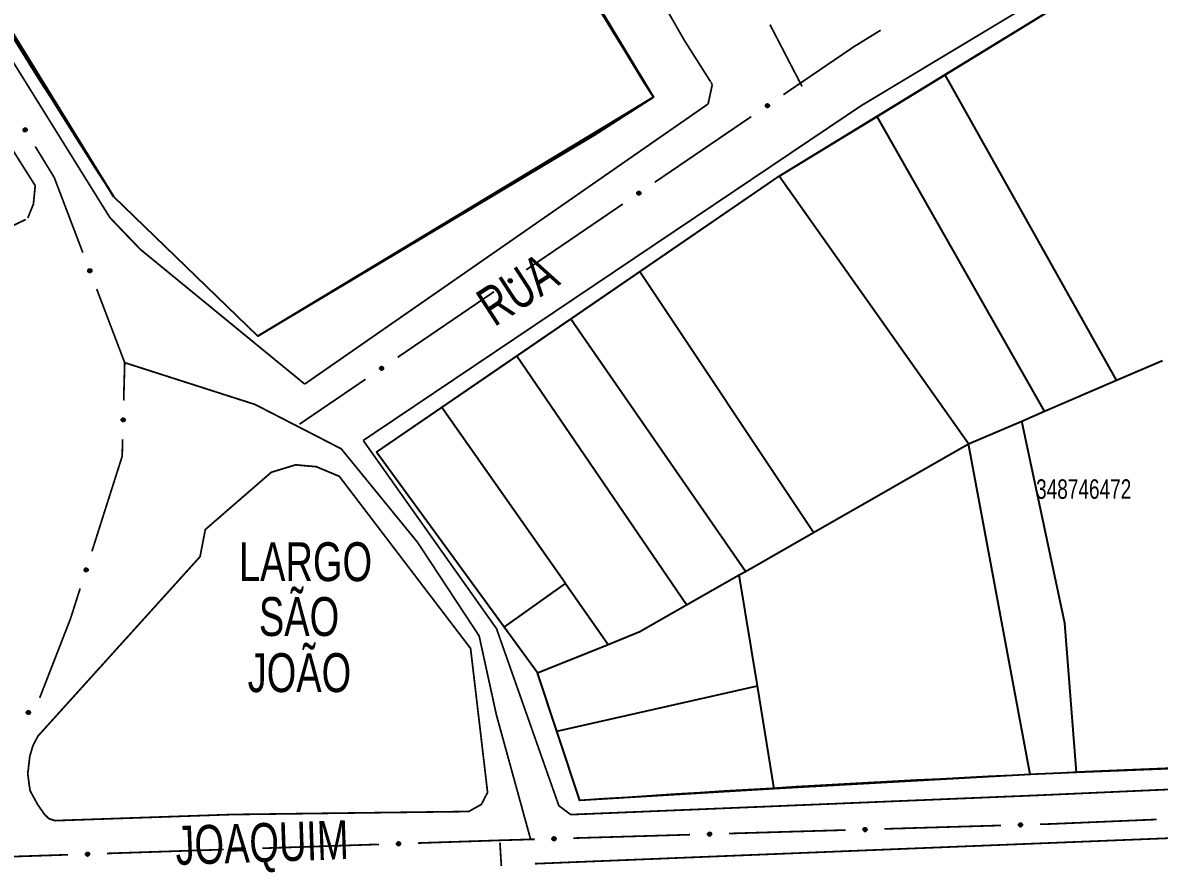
# Model space of a CAD drawing. Extents: x 199219 to 200475, y 4837288 to 4839440.
# Drawn here: x 199720.1 to 199837, y 4838860.8 to 4838946.7 of the extents above; entities that cross this region are included whole.
import ezdxf

# ---------------------------------------------------------------- set-up
doc = ezdxf.new("R2010")
doc.units = 0
doc.header["$LTSCALE"] = 3
doc.header["$MEASUREMENT"] = 0
for name, color, linetype in [('CD_MALHA_LOTES', 40, 'CONTINUOUS'), ('CD_TXT_QUADRA', 7, 'CONTINUOUS'), ('RU-QUADRAS', 210, 'CONTINUOUS'), ('RU-TXT-PRACA-JD', 7, 'CONTINUOUS'), ('SV-EIXO-RUA-PAV', 20, 'CONTINUOUS'), ('SV-RUA-PAVIM-S-GUIA-C-GUIA', 7, 'CONTINUOUS'), ('SV-TXT-RUA-PAV-S-GUIA-C-GUIA', 7, 'CONTINUOUS')]:
    doc.layers.add(name, color=color, linetype=linetype)
doc.styles.add('3487-46-2D_TXTB$0$ARIAL', font='ARIAL.TTF')
doc.styles.add('ARIAL', font='ARIAL.TTF')

msp = doc.modelspace()

# ---------------------------------------------------------------- linework, layer by layer
at = {"layer": 'CD_MALHA_LOTES'}
for p, q in [((199747.66, 4839001.16), (199784.97, 4838938.98)), ((199729.49, 4838928.76), (199701.17, 4838974.61)), ((199814.97, 4838941.31), (199849.42, 4838962.43)), ((199807.97, 4838937.01), (199814.97, 4838941.31)), ((199832.61, 4838909.89), (199814.97, 4838941.31)), ((199784.97, 4838938.98), (199778.86, 4838935.04)), ((199797.92, 4838930.86), (199807.97, 4838937.01)), ((199825.21, 4838906.7), (199807.97, 4838937.01)), ((199778.86, 4838935.04), (199744.28, 4838914.41)), ((199783.58, 4838921.03), (199797.92, 4838930.86)), ((199817.39, 4838903.33), (199797.92, 4838930.86)), ((199744.28, 4838914.41), (199729.49, 4838928.76)), ((199776.48, 4838916.17), (199783.58, 4838921.03)), ((199801.43, 4838894.22), (199783.58, 4838921.03)), ((199770.93, 4838912.36), (199776.48, 4838916.17)), ((199794.43, 4838890.23), (199776.48, 4838916.17)), ((199763.23, 4838907.09), (199770.93, 4838912.36)), ((199788.38, 4838886.78), (199770.93, 4838912.36)), ((199832.61, 4838909.89), (199837.34, 4838911.93)), ((199825.21, 4838906.7), (199832.61, 4838909.89)), ((199756.48, 4838902.47), (199763.23, 4838907.09)), ((199775.93, 4838888.98), (199763.23, 4838907.09)), ((199822.86, 4838905.69), (199825.21, 4838906.7)), ((199817.39, 4838903.33), (199822.86, 4838905.69)), ((199827.29, 4838884.91), (199822.86, 4838905.69)), ((199801.43, 4838894.22), (199817.39, 4838903.33)), ((199823.71, 4838869.33), (199817.39, 4838903.33)), ((199769.62, 4838884.5), (199756.48, 4838902.47)), ((199794.43, 4838890.23), (199801.43, 4838894.22)), ((199793.81, 4838889.87), (199794.43, 4838890.23)), ((199769.62, 4838884.5), (199775.93, 4838888.98)), ((199775.93, 4838888.98), (199780.31, 4838882.72)), ((199788.38, 4838886.78), (199793.81, 4838889.87)), ((199795.67, 4838878.44), (199793.81, 4838889.87)), ((199783.58, 4838884.03), (199788.38, 4838886.78)), ((199773.06, 4838879.8), (199769.62, 4838884.5)), ((199828.47, 4838869.53), (199827.29, 4838884.91)), ((199780.31, 4838882.72), (199783.58, 4838884.03)), ((199773.06, 4838879.8), (199780.31, 4838882.72)), ((199775.04, 4838873.8), (199773.06, 4838879.8)), ((199775.04, 4838873.8), (199795.67, 4838878.44)), ((199797.4, 4838867.86), (199795.67, 4838878.44)), ((199777.4, 4838866.65), (199775.04, 4838873.8)), ((199823.71, 4838869.33), (199797.4, 4838867.86)), ((199828.47, 4838869.53), (199823.71, 4838869.33)), ((199840.18, 4838870.01), (199828.47, 4838869.53)), ((199797.4, 4838867.86), (199777.4, 4838866.65))]:
    msp.add_line(p, q, dxfattribs=at)
at = {"layer": 'RU-QUADRAS', "color": 6, "linetype": 'Continuous'}
for points in [[(199672.35, 4839025.08), (199718.84, 4839051.63, 0.0107983285), (199784.97, 4838938.98), (199744.28, 4838914.41), (199729.49, 4838928.76, -0.0172321666)], [(199756.48, 4838902.47), (199797.92, 4838930.86), (199849.42, 4838962.43), (199883.99, 4838895.96), (199892.65, 4838875.98), (199891.44, 4838873.53), (199856.57, 4838870.68, 0.0083732469), (199777.4, 4838866.65), (199773.06, 4838879.8)], [(199772.68, 4838856.69), (199773.51, 4838857.79, 0.0080451857), (199899.63, 4838862.77), (199900.91, 4838861.99), (199928.73, 4838804.93, -0.0116969733), (199857.6, 4838790.24), (199845.87, 4838789.94), (199845.66, 4838791.62), (199813.06, 4838790.82), (199812.98, 4838794.31), (199775.96, 4838793.2)]]:
    msp.add_lwpolyline(points, format="xyb", close=True, dxfattribs=at)
at = {"layer": 'SV-EIXO-RUA-PAV', "const_width": 0.18}
for points in [[(199796.959157, 4838946.459752), (199800.183836, 4838940.246745)], [(199808.344138, 4838945.883896), (199805.790355, 4838944.309669)], [(199805.58, 4838944.18), (199798.345143, 4838939.253546)], [(199805.790355, 4838944.309669), (199805.58, 4838944.18)], [(199800.183836, 4838940.246745), (199800.26, 4838940.1)], [(199795.038873, 4838937.002197), (199785.120061, 4838930.248149)], [(199721.403877, 4838933.91853), (199722.970388, 4838931.360006)], [(199722.970388, 4838931.360006), (199723.35, 4838930.74)], [(199723.35, 4838930.74), (199726.292621, 4838923.008009)], [(199781.81379, 4838927.996799), (199771.894978, 4838921.242751)], [(199727.715379, 4838919.269592), (199730.560893, 4838911.792757)], [(199768.588707, 4838918.991402), (199758.669895, 4838912.237353)], [(199730.6, 4838911.69), (199730.494902, 4838907.801368)], [(199730.560893, 4838911.792757), (199730.6, 4838911.69)], [(199730.6, 4838911.69), (199744.01, 4838907.39), (199752.87, 4838902.83), (199760.72, 4838893.21), (199767.05, 4838883.59), (199768.82, 4838875.49), (199772.37, 4838862.58)], [(199755.363624, 4838909.986004), (199748.751083, 4838905.483305)], [(199748.751083, 4838905.483305), (199748.57, 4838905.36)], [(199730.359816, 4838902.803193), (199730.34, 4838902.07)], [(199730.386833, 4838903.802828), (199730.359816, 4838902.803193)], [(199730.34, 4838902.07), (199727.229082, 4838892.286134)], [(199726.017021, 4838888.474192), (199725.107976, 4838885.615234)], [(199725.03, 4838885.37), (199721.858667, 4838877.2228)], [(199725.107976, 4838885.615234), (199725.03, 4838885.37)], [(199824.730845, 4838864.216456), (199825.730404, 4838864.246153)], [(199825.730404, 4838864.246153), (199825.86, 4838864.25)], [(199825.86, 4838864.25), (199836.720574, 4838864.710827)], [(199776.752015, 4838862.791001), (199788.746722, 4838863.147365)], [(199792.744958, 4838863.266153), (199804.739666, 4838863.622517)], [(199808.737901, 4838863.741305), (199820.732609, 4838864.097668)], [(199744.768986, 4838861.750082), (199756.762316, 4838862.150126)], [(199760.760093, 4838862.283475), (199768.755646, 4838862.550171)], [(199768.755646, 4838862.550171), (199769.65, 4838862.58)], [(199769.19, 4838862.32), (199769.908358, 4838850.341521)], [(199769.65, 4838862.58), (199772.753779, 4838862.672214)], [(199712.786773, 4838860.683295), (199724.780103, 4838861.08334)], [(199728.77788, 4838861.216688), (199740.77121, 4838861.616733)]]:
    msp.add_lwpolyline(points, dxfattribs=at)
at = {"layer": 'SV-EIXO-RUA-PAV'}
for points in [[(199796.872727, 4838938.117751), (199796.864288, 4838938.069576), (199796.847184, 4838938.029898), (199796.823393, 4838938.00091), (199796.795691, 4838937.980777), (199796.76503, 4838937.963371), (199796.730246, 4838937.952642), (199796.689002, 4838937.949286), (199796.640616, 4838937.957413), (199796.601121, 4838937.977605), (199796.571454, 4838937.999409), (199796.548796, 4838938.027087), (199796.532387, 4838938.057156), (199796.522437, 4838938.093656), (199796.519445, 4838938.135486), (199796.528793, 4838938.183942), (199796.545828, 4838938.222726), (199796.569576, 4838938.25016), (199796.597546, 4838938.272763), (199796.629061, 4838938.290158), (199796.663267, 4838938.300492), (199796.705389, 4838938.303429), (199796.753092, 4838938.293568), (199796.791969, 4838938.27702), (199796.819729, 4838938.253663), (199796.841361, 4838938.225626), (199796.859193, 4838938.195086), (199796.871433, 4838938.160569), (199796.872727, 4838938.117751)], [(199720.378391, 4838935.80423), (199720.426101, 4838935.793469), (199720.464905, 4838935.774464), (199720.492707, 4838935.749298), (199720.511477, 4838935.720654), (199720.527378, 4838935.689186), (199720.536411, 4838935.653924), (199720.537766, 4838935.612565), (199720.527308, 4838935.56463), (199720.505227, 4838935.526159), (199720.482013, 4838935.497582), (199720.453271, 4838935.47629), (199720.422443, 4838935.461355), (199720.385504, 4838935.453184), (199720.343577, 4838935.452219), (199720.295631, 4838935.463902), (199720.257717, 4838935.482795), (199720.231464, 4838935.507843), (199720.210242, 4838935.536873), (199720.194393, 4838935.569194), (199720.185726, 4838935.603859), (199720.184831, 4838935.646074), (199720.19699, 4838935.693244), (199720.215401, 4838935.731275), (199720.240073, 4838935.757872), (199720.269125, 4838935.778122), (199720.300492, 4838935.794454), (199720.335561, 4838935.80501), (199720.378391, 4838935.80423)], [(199783.647644, 4838929.112354), (199783.639205, 4838929.064179), (199783.622101, 4838929.024501), (199783.598311, 4838928.995513), (199783.570608, 4838928.975379), (199783.539947, 4838928.957973), (199783.505163, 4838928.947245), (199783.463919, 4838928.943889), (199783.415533, 4838928.952015), (199783.376038, 4838928.972208), (199783.346371, 4838928.994012), (199783.323714, 4838929.021689), (199783.307304, 4838929.051758), (199783.297354, 4838929.088258), (199783.294362, 4838929.130089), (199783.30371, 4838929.178544), (199783.320746, 4838929.217329), (199783.344493, 4838929.244763), (199783.372463, 4838929.267365), (199783.403978, 4838929.28476), (199783.438184, 4838929.295095), (199783.480306, 4838929.298032), (199783.528009, 4838929.288171), (199783.566886, 4838929.271622), (199783.594646, 4838929.248266), (199783.616278, 4838929.220229), (199783.63411, 4838929.189688), (199783.646351, 4838929.155171), (199783.647644, 4838929.112354)], [(199727.055776, 4838921.312239), (199727.100678, 4838921.292852), (199727.135305, 4838921.267009), (199727.157981, 4838921.237141), (199727.171138, 4838921.205523), (199727.180954, 4838921.17166), (199727.183319, 4838921.135336), (199727.177014, 4838921.094439), (199727.157882, 4838921.049259), (199727.129077, 4838921.015528), (199727.100984, 4838920.991729), (199727.068805, 4838920.976112), (199727.035749, 4838920.967127), (199726.997936, 4838920.965918), (199726.956553, 4838920.972713), (199726.911589, 4838920.99305), (199726.877816, 4838921.018619), (199726.856641, 4838921.048084), (199726.841145, 4838921.080535), (199726.831537, 4838921.115226), (199726.829421, 4838921.150896), (199726.836338, 4838921.19255), (199726.856998, 4838921.236664), (199726.882116, 4838921.27064), (199726.911276, 4838921.292223), (199726.943567, 4838921.306759), (199726.977411, 4838921.317018), (199727.013827, 4838921.320915), (199727.055776, 4838921.312239)], [(199770.422562, 4838920.106956), (199770.414123, 4838920.058781), (199770.397019, 4838920.019103), (199770.373228, 4838919.990115), (199770.345525, 4838919.969981), (199770.314865, 4838919.952576), (199770.28008, 4838919.941847), (199770.238836, 4838919.938491), (199770.190451, 4838919.946617), (199770.150956, 4838919.96681), (199770.121288, 4838919.988614), (199770.098631, 4838920.016292), (199770.082221, 4838920.04636), (199770.072272, 4838920.082861), (199770.069279, 4838920.124691), (199770.078628, 4838920.173147), (199770.095663, 4838920.211931), (199770.119411, 4838920.239365), (199770.14738, 4838920.261968), (199770.178895, 4838920.279362), (199770.213101, 4838920.289697), (199770.255223, 4838920.292634), (199770.302926, 4838920.282773), (199770.341803, 4838920.266225), (199770.369564, 4838920.242868), (199770.391196, 4838920.214831), (199770.409027, 4838920.184291), (199770.421268, 4838920.149774), (199770.422562, 4838920.106956)], [(199757.197479, 4838911.101558), (199757.18904, 4838911.053384), (199757.171936, 4838911.013705), (199757.148145, 4838910.984718), (199757.120443, 4838910.964584), (199757.089782, 4838910.947178), (199757.054998, 4838910.936449), (199757.013753, 4838910.933094), (199756.965368, 4838910.94122), (199756.925873, 4838910.961413), (199756.896206, 4838910.983216), (199756.873548, 4838911.010894), (199756.857138, 4838911.040963), (199756.847189, 4838911.077463), (199756.844196, 4838911.119294), (199756.853545, 4838911.167749), (199756.87058, 4838911.206534), (199756.894328, 4838911.233968), (199756.922297, 4838911.25657), (199756.953812, 4838911.273965), (199756.988018, 4838911.284299), (199757.03014, 4838911.287237), (199757.077844, 4838911.277376), (199757.11672, 4838911.260827), (199757.144481, 4838911.237471), (199757.166113, 4838911.209434), (199757.183945, 4838911.178893), (199757.196185, 4838911.144376), (199757.197479, 4838911.101558)], [(199730.55479, 4838905.942752), (199730.588926, 4838905.907727), (199730.611102, 4838905.870644), (199730.620696, 4838905.834391), (199730.620821, 4838905.800146), (199730.617003, 4838905.765096), (199730.605357, 4838905.730608), (199730.583952, 4838905.695193), (199730.549057, 4838905.660704), (199730.509577, 4838905.640483), (199730.474538, 4838905.629175), (199730.438836, 4838905.626989), (199730.40485, 4838905.631269), (199730.369425, 4838905.644551), (199730.333748, 4838905.666593), (199730.299916, 4838905.70252), (199730.278425, 4838905.739024), (199730.270066, 4838905.774333), (199730.268095, 4838905.810239), (199730.272422, 4838905.845975), (199730.284049, 4838905.879763), (199730.306307, 4838905.915645), (199730.342209, 4838905.948567), (199730.378373, 4838905.970418), (199730.413555, 4838905.979271), (199730.448949, 4838905.980415), (199730.48415, 4838905.977013), (199730.519305, 4838905.966749), (199730.55479, 4838905.942752)], [(199726.771494, 4838890.483732), (199726.794586, 4838890.440618), (199726.805616, 4838890.398842), (199726.804786, 4838890.361351), (199726.795415, 4838890.328412), (199726.782032, 4838890.295794), (199726.761283, 4838890.265885), (199726.730902, 4838890.23779), (199726.687815, 4838890.214322), (199726.644277, 4838890.205836), (199726.607477, 4838890.204683), (199726.572568, 4838890.212477), (199726.541098, 4838890.226009), (199726.510743, 4838890.248589), (199726.482573, 4838890.279656), (199726.460024, 4838890.323552), (199726.449491, 4838890.364582), (199726.451246, 4838890.400825), (199726.459304, 4838890.435871), (199726.473366, 4838890.469008), (199726.493903, 4838890.49825), (199726.525233, 4838890.526557), (199726.568854, 4838890.548238), (199726.609657, 4838890.55921), (199726.645914, 4838890.557965), (199726.680238, 4838890.549255), (199726.713117, 4838890.53623), (199726.744051, 4838890.516625), (199726.771494, 4838890.483732)], [(199720.865638, 4838875.707135), (199720.856775, 4838875.659036), (199720.839323, 4838875.61951), (199720.815278, 4838875.590733), (199720.7874, 4838875.570844), (199720.756587, 4838875.553708), (199720.721709, 4838875.543286), (199720.680437, 4838875.540293), (199720.632125, 4838875.548845), (199720.592809, 4838875.569384), (199720.563335, 4838875.591448), (199720.540922, 4838875.619324), (199720.524777, 4838875.649536), (199720.51515, 4838875.686123), (199720.512525, 4838875.727978), (199720.5223, 4838875.776349), (199720.539675, 4838875.814982), (199720.563663, 4838875.842207), (199720.591831, 4838875.864562), (199720.623498, 4838875.881679), (199720.657793, 4838875.891712), (199720.699939, 4838875.894278), (199720.747554, 4838875.883998), (199720.786284, 4838875.867108), (199720.813838, 4838875.843509), (199720.835222, 4838875.815282), (199720.852785, 4838875.784586), (199720.864721, 4838875.749963), (199720.865638, 4838875.707135)], [(199822.58484, 4838864.262827), (199822.617874, 4838864.298894), (199822.65364, 4838864.323137), (199822.68929, 4838864.334771), (199822.723474, 4838864.336837), (199822.758684, 4838864.335012), (199822.793776, 4838864.32534), (199822.830347, 4838864.305977), (199822.86676, 4838864.273094), (199822.889186, 4838864.234823), (199822.902462, 4838864.200482), (199822.906669, 4838864.164961), (199822.904323, 4838864.130787), (199822.89307, 4838864.094667), (199822.873086, 4838864.057797), (199822.839135, 4838864.021983), (199822.803908, 4838863.998456), (199822.76913, 4838863.988109), (199822.733393, 4838863.984106), (199822.697469, 4838863.9864), (199822.663076, 4838863.996093), (199822.62599, 4838864.016281), (199822.591086, 4838864.050259), (199822.56722, 4838864.085126), (199822.556387, 4838864.119749), (199822.553238, 4838864.155021), (199822.554639, 4838864.190358), (199822.562893, 4838864.226039), (199822.58484, 4838864.262827)], [(199790.598954, 4838863.312524), (199790.631988, 4838863.348591), (199790.667753, 4838863.372834), (199790.703404, 4838863.384468), (199790.737587, 4838863.386534), (199790.772797, 4838863.384709), (199790.80789, 4838863.375036), (199790.844461, 4838863.355674), (199790.880874, 4838863.322791), (199790.9033, 4838863.28452), (199790.916576, 4838863.250179), (199790.920782, 4838863.214658), (199790.918436, 4838863.180484), (199790.907184, 4838863.144363), (199790.8872, 4838863.107494), (199790.853249, 4838863.07168), (199790.818022, 4838863.048153), (199790.783244, 4838863.037806), (199790.747507, 4838863.033803), (199790.711583, 4838863.036097), (199790.67719, 4838863.04579), (199790.640104, 4838863.065977), (199790.6052, 4838863.099956), (199790.581334, 4838863.134822), (199790.570501, 4838863.169446), (199790.567352, 4838863.204718), (199790.568753, 4838863.240055), (199790.577007, 4838863.275736), (199790.598954, 4838863.312524)], [(199806.591897, 4838863.787676), (199806.624931, 4838863.823743), (199806.660697, 4838863.847985), (199806.696347, 4838863.859619), (199806.730531, 4838863.861685), (199806.76574, 4838863.85986), (199806.800833, 4838863.850188), (199806.837404, 4838863.830826), (199806.873817, 4838863.797942), (199806.896243, 4838863.759671), (199806.909519, 4838863.725331), (199806.913726, 4838863.68981), (199806.911379, 4838863.655635), (199806.900127, 4838863.619515), (199806.880143, 4838863.582645), (199806.846192, 4838863.546831), (199806.810965, 4838863.523305), (199806.776187, 4838863.512957), (199806.74045, 4838863.508954), (199806.704526, 4838863.511248), (199806.670133, 4838863.520941), (199806.633047, 4838863.541129), (199806.598143, 4838863.575107), (199806.574277, 4838863.609974), (199806.563444, 4838863.644598), (199806.560295, 4838863.67987), (199806.561696, 4838863.715207), (199806.56995, 4838863.750888), (199806.591897, 4838863.787676)], [(199758.613934, 4838862.32203), (199758.646836, 4838862.358217), (199758.682513, 4838862.38259), (199758.718121, 4838862.394354), (199758.752297, 4838862.396544), (199758.787513, 4838862.394847), (199758.822641, 4838862.385303), (199758.859282, 4838862.366074), (199758.895814, 4838862.333323), (199758.91838, 4838862.295134), (199758.931781, 4838862.260842), (199758.936117, 4838862.225337), (199758.933895, 4838862.191154), (199758.922774, 4838862.154993), (199758.902925, 4838862.118051), (199758.869104, 4838862.082113), (199758.833963, 4838862.058459), (199758.799223, 4838862.047985), (199758.763501, 4838862.043852), (199758.727569, 4838862.046015), (199758.693141, 4838862.055582), (199758.655982, 4838862.075635), (199758.620954, 4838862.109486), (199758.596961, 4838862.144265), (199758.586002, 4838862.178849), (199758.582724, 4838862.21411), (199758.583997, 4838862.249452), (199758.592121, 4838862.285162), (199758.613934, 4838862.32203)], [(199774.606011, 4838862.837373), (199774.639044, 4838862.873439), (199774.67481, 4838862.897682), (199774.710461, 4838862.909316), (199774.744644, 4838862.911382), (199774.779854, 4838862.909557), (199774.814947, 4838862.899885), (199774.851518, 4838862.880522), (199774.88793, 4838862.847639), (199774.910357, 4838862.809368), (199774.923633, 4838862.775027), (199774.927839, 4838862.739507), (199774.925493, 4838862.705332), (199774.914241, 4838862.669212), (199774.894257, 4838862.632342), (199774.860306, 4838862.596528), (199774.825079, 4838862.573002), (199774.790301, 4838862.562654), (199774.754564, 4838862.558651), (199774.71864, 4838862.560945), (199774.684247, 4838862.570638), (199774.647161, 4838862.590826), (199774.612256, 4838862.624804), (199774.58839, 4838862.659671), (199774.577557, 4838862.694294), (199774.574409, 4838862.729567), (199774.57581, 4838862.764904), (199774.584064, 4838862.800585), (199774.606011, 4838862.837373)], [(199726.631721, 4838861.255244), (199726.664623, 4838861.291431), (199726.7003, 4838861.315804), (199726.735908, 4838861.327567), (199726.770084, 4838861.329758), (199726.8053, 4838861.328061), (199726.840427, 4838861.318517), (199726.877069, 4838861.299287), (199726.913601, 4838861.266537), (199726.936167, 4838861.228348), (199726.949567, 4838861.194056), (199726.953903, 4838861.158551), (199726.951682, 4838861.124368), (199726.940561, 4838861.088207), (199726.920711, 4838861.051265), (199726.886891, 4838861.015327), (199726.85175, 4838860.991672), (199726.81701, 4838860.981198), (199726.781288, 4838860.977065), (199726.745355, 4838860.979229), (199726.710927, 4838860.988796), (199726.673768, 4838861.008849), (199726.63874, 4838861.0427), (199726.614747, 4838861.077479), (199726.603788, 4838861.112063), (199726.600511, 4838861.147323), (199726.601784, 4838861.182665), (199726.609908, 4838861.218376), (199726.631721, 4838861.255244)], [(199742.622827, 4838861.788637), (199742.655729, 4838861.824824), (199742.691407, 4838861.849197), (199742.727014, 4838861.86096), (199742.76119, 4838861.863151), (199742.796406, 4838861.861454), (199742.831534, 4838861.85191), (199742.868175, 4838861.832681), (199742.904708, 4838861.79993), (199742.927273, 4838861.761741), (199742.940674, 4838861.727449), (199742.94501, 4838861.691944), (199742.942788, 4838861.657761), (199742.931668, 4838861.6216), (199742.911818, 4838861.584658), (199742.877997, 4838861.54872), (199742.842856, 4838861.525066), (199742.808116, 4838861.514592), (199742.772394, 4838861.510458), (199742.736462, 4838861.512622), (199742.702034, 4838861.522189), (199742.664875, 4838861.542242), (199742.629847, 4838861.576093), (199742.605854, 4838861.610872), (199742.594895, 4838861.645456), (199742.591618, 4838861.680717), (199742.59289, 4838861.716059), (199742.601014, 4838861.751769), (199742.622827, 4838861.788637)]]:
    msp.add_lwpolyline(points, close=True, dxfattribs=at)
for points in [[(199796.705389, 4838938.303429), (199796.519445, 4838938.135486)], [(199796.753092, 4838938.293568), (199796.522437, 4838938.093656)], [(199796.726928, 4838938.295073), (199796.523169, 4838938.116708)], [(199796.663267, 4838938.300492), (199796.528793, 4838938.183942)], [(199796.681115, 4838938.296895), (199796.53027, 4838938.164464)], [(199796.770173, 4838938.284901), (199796.530731, 4838938.078935)], [(199796.791969, 4838938.27702), (199796.532387, 4838938.057156)], [(199796.642934, 4838938.292357), (199796.542339, 4838938.20735)], [(199796.802547, 4838938.264024), (199796.542804, 4838938.044234)], [(199796.629061, 4838938.290158), (199796.545828, 4838938.222726)], [(199796.819729, 4838938.253663), (199796.548796, 4838938.027087)], [(199796.828155, 4838938.238539), (199796.560108, 4838938.016397)], [(199796.841361, 4838938.225626), (199796.571454, 4838937.999409)], [(199796.847763, 4838938.207319), (199796.591403, 4838937.989833)], [(199796.859193, 4838938.195086), (199796.601121, 4838937.977605)], [(199796.861324, 4838938.175282), (199796.624906, 4838937.969725)], [(199796.871433, 4838938.160569), (199796.640616, 4838937.957413)], [(199796.870373, 4838938.140173), (199796.666663, 4838937.956888)], [(199796.872727, 4838938.117751), (199796.689002, 4838937.949286)], [(199796.867064, 4838938.091697), (199796.715499, 4838937.955475)], [(199796.864288, 4838938.069576), (199796.730246, 4838937.952642)], [(199796.854636, 4838938.046916), (199796.7544, 4838937.963804)], [(199796.847184, 4838938.029898), (199796.76503, 4838937.963371)], [(199720.184831, 4838935.646074), (199720.343577, 4838935.452219)], [(199720.190184, 4838935.621513), (199720.315157, 4838935.464435)], [(199720.19422, 4838935.667183), (199720.362515, 4838935.455031)], [(199720.19699, 4838935.693244), (199720.385504, 4838935.453184)], [(199720.206474, 4838935.709886), (199720.400609, 4838935.460755)], [(199720.215401, 4838935.731275), (199720.422443, 4838935.461355)], [(199720.228893, 4838935.741212), (199720.435853, 4838935.471134)], [(199720.240073, 4838935.757872), (199720.453271, 4838935.47629)], [(199720.255587, 4838935.765556), (199720.464495, 4838935.487071)], [(199720.269125, 4838935.778122), (199720.482013, 4838935.497582)], [(199720.28772, 4838935.78363), (199720.492543, 4838935.517044)], [(199720.300492, 4838935.794454), (199720.505227, 4838935.526159)], [(199720.320376, 4838935.795624), (199720.514249, 4838935.549534)], [(199720.335561, 4838935.80501), (199720.527308, 4838935.56463)], [(199720.355882, 4838935.802964), (199720.529092, 4838935.590621)], [(199720.378391, 4838935.80423), (199720.537766, 4838935.612565)], [(199720.404141, 4838935.797312), (199720.532867, 4838935.639332)], [(199720.426101, 4838935.793469), (199720.536411, 4838935.653924)], [(199720.448268, 4838935.782731), (199720.526431, 4838935.67859)], [(199720.464905, 4838935.774464), (199720.527378, 4838935.689186)], [(199720.185726, 4838935.603859), (199720.295631, 4838935.463902)], [(199720.192868, 4838935.583157), (199720.272906, 4838935.478565)], [(199720.194393, 4838935.569194), (199720.257717, 4838935.482795)], [(199783.480306, 4838929.298032), (199783.294362, 4838929.130089)], [(199783.528009, 4838929.288171), (199783.297354, 4838929.088258)], [(199783.501845, 4838929.289676), (199783.298086, 4838929.11131)], [(199783.438184, 4838929.295095), (199783.30371, 4838929.178544)], [(199783.456032, 4838929.291497), (199783.305187, 4838929.159067)], [(199783.54509, 4838929.279503), (199783.305648, 4838929.073537)], [(199783.566886, 4838929.271622), (199783.307304, 4838929.051758)], [(199783.417851, 4838929.286959), (199783.317256, 4838929.201952)], [(199783.577465, 4838929.258626), (199783.317721, 4838929.038837)], [(199783.403978, 4838929.28476), (199783.320746, 4838929.217329)], [(199783.594646, 4838929.248266), (199783.323714, 4838929.021689)], [(199783.603072, 4838929.233142), (199783.335025, 4838929.011)], [(199783.616278, 4838929.220229), (199783.346371, 4838928.994012)], [(199783.62268, 4838929.201921), (199783.36632, 4838928.984436)], [(199783.63411, 4838929.189688), (199783.376038, 4838928.972208)], [(199783.636241, 4838929.169885), (199783.399823, 4838928.964327)], [(199783.646351, 4838929.155171), (199783.415533, 4838928.952015)], [(199783.64529, 4838929.134776), (199783.44158, 4838928.95149)], [(199783.647644, 4838929.112354), (199783.463919, 4838928.943889)], [(199783.641981, 4838929.086299), (199783.490417, 4838928.950077)], [(199783.639205, 4838929.064179), (199783.505163, 4838928.947245)], [(199783.629553, 4838929.041518), (199783.529317, 4838928.958407)], [(199783.622101, 4838929.024501), (199783.539947, 4838928.957973)], [(199726.829421, 4838921.150896), (199726.911589, 4838920.99305)], [(199726.831537, 4838921.115226), (199726.877816, 4838921.018619)], [(199726.832617, 4838921.129231), (199726.891963, 4838921.011657)], [(199726.836338, 4838921.19255), (199726.956553, 4838920.972713)], [(199726.837062, 4838921.167423), (199726.930878, 4838920.989967)], [(199726.849463, 4838921.211562), (199726.975684, 4838920.971979)], [(199726.856998, 4838921.236664), (199726.997936, 4838920.965918)], [(199726.869393, 4838921.251267), (199727.01418, 4838920.97057)], [(199726.882116, 4838921.27064), (199727.035749, 4838920.967127)], [(199726.897211, 4838921.277914), (199727.050735, 4838920.974262)], [(199726.911276, 4838921.292223), (199727.068805, 4838920.976112)], [(199726.927942, 4838921.29691), (199727.081827, 4838920.984635)], [(199726.943567, 4838921.306759), (199727.100984, 4838920.991729)], [(199726.96286, 4838921.308739), (199727.114928, 4838921.008912)], [(199726.977411, 4838921.317018), (199727.129077, 4838921.015528)], [(199726.997169, 4838921.314496), (199727.142261, 4838921.036834)], [(199727.013827, 4838921.320915), (199727.157882, 4838921.049259)], [(199727.03342, 4838921.315152), (199727.164436, 4838921.074474)], [(199727.055776, 4838921.312239), (199727.177014, 4838921.094439)], [(199727.079805, 4838921.300685), (199727.177142, 4838921.121649)], [(199727.100678, 4838921.292852), (199727.183319, 4838921.135336)], [(199727.120481, 4838921.278205), (199727.178066, 4838921.161421)], [(199727.135305, 4838921.267009), (199727.180954, 4838921.17166)], [(199770.255223, 4838920.292634), (199770.069279, 4838920.124691)], [(199770.302926, 4838920.282773), (199770.072272, 4838920.082861)], [(199770.276762, 4838920.284278), (199770.073004, 4838920.105912)], [(199770.213101, 4838920.289697), (199770.078628, 4838920.173147)], [(199770.230949, 4838920.286099), (199770.080104, 4838920.153669)], [(199770.320007, 4838920.274105), (199770.080565, 4838920.06814)], [(199770.341803, 4838920.266225), (199770.082221, 4838920.04636)], [(199770.192769, 4838920.281562), (199770.092173, 4838920.196555)], [(199770.352382, 4838920.253229), (199770.092638, 4838920.033439)], [(199770.178895, 4838920.279362), (199770.095663, 4838920.211931)], [(199770.369564, 4838920.242868), (199770.098631, 4838920.016292)], [(199770.377989, 4838920.227744), (199770.109942, 4838920.005602)], [(199770.391196, 4838920.214831), (199770.121288, 4838919.988614)], [(199770.397598, 4838920.196524), (199770.141238, 4838919.979038)], [(199770.409027, 4838920.184291), (199770.150956, 4838919.96681)], [(199770.411158, 4838920.164487), (199770.17474, 4838919.95893)], [(199770.421268, 4838920.149774), (199770.190451, 4838919.946617)], [(199770.420208, 4838920.129378), (199770.216498, 4838919.946093)], [(199770.422562, 4838920.106956), (199770.238836, 4838919.938491)], [(199770.416899, 4838920.080902), (199770.265334, 4838919.94468)], [(199770.414123, 4838920.058781), (199770.28008, 4838919.941847)], [(199770.40447, 4838920.03612), (199770.304234, 4838919.953009)], [(199770.397019, 4838920.019103), (199770.314865, 4838919.952576)], [(199757.03014, 4838911.287237), (199756.844196, 4838911.119294)], [(199757.077844, 4838911.277376), (199756.847189, 4838911.077463)], [(199757.051679, 4838911.278881), (199756.847921, 4838911.100515)], [(199756.988018, 4838911.284299), (199756.853545, 4838911.167749)], [(199757.005867, 4838911.280702), (199756.855022, 4838911.148272)], [(199757.094924, 4838911.268708), (199756.855482, 4838911.062742)], [(199757.11672, 4838911.260827), (199756.857138, 4838911.040963)], [(199756.967686, 4838911.276164), (199756.86709, 4838911.191157)], [(199757.127299, 4838911.247831), (199756.867555, 4838911.028042)], [(199756.953812, 4838911.273965), (199756.87058, 4838911.206534)], [(199757.144481, 4838911.237471), (199756.873548, 4838911.010894)], [(199757.152907, 4838911.222347), (199756.88486, 4838911.000205)], [(199757.166113, 4838911.209434), (199756.896206, 4838910.983216)], [(199757.172515, 4838911.191126), (199756.916155, 4838910.973641)], [(199757.183945, 4838911.178893), (199756.925873, 4838910.961413)], [(199757.186076, 4838911.159089), (199756.949657, 4838910.953532)], [(199757.196185, 4838911.144376), (199756.965368, 4838910.94122)], [(199757.195125, 4838911.123981), (199756.991415, 4838910.940695)], [(199757.197479, 4838911.101558), (199757.013753, 4838910.933094)], [(199757.191816, 4838911.075504), (199757.040251, 4838910.939282)], [(199757.18904, 4838911.053384), (199757.054998, 4838910.936449)], [(199757.179387, 4838911.030723), (199757.079152, 4838910.947612)], [(199757.171936, 4838911.013705), (199757.089782, 4838910.947178)], [(199730.272422, 4838905.845975), (199730.278425, 4838905.739024)], [(199730.278754, 4838905.858514), (199730.288855, 4838905.727199)], [(199730.284049, 4838905.879763), (199730.299916, 4838905.70252)], [(199730.297408, 4838905.892135), (199730.316578, 4838905.692324)], [(199730.306307, 4838905.915645), (199730.333748, 4838905.666593)], [(199730.325683, 4838905.928226), (199730.351157, 4838905.658629)], [(199730.342209, 4838905.948567), (199730.369425, 4838905.644551)], [(199730.359231, 4838905.95735), (199730.386217, 4838905.642666)], [(199730.378373, 4838905.970418), (199730.40485, 4838905.631269)], [(199730.395101, 4838905.971396), (199730.421423, 4838905.632159)], [(199730.413555, 4838905.979271), (199730.438836, 4838905.626989)], [(199730.43075, 4838905.977258), (199730.454123, 4838905.629911)], [(199730.448949, 4838905.980415), (199730.474538, 4838905.629175)], [(199730.467542, 4838905.974898), (199730.493975, 4838905.639754)], [(199730.48415, 4838905.977013), (199730.509577, 4838905.640483)], [(199730.501458, 4838905.967156), (199730.529882, 4838905.655163)], [(199730.519305, 4838905.966749), (199730.549057, 4838905.660704)], [(199730.535227, 4838905.953959), (199730.564719, 4838905.681522)], [(199730.55479, 4838905.942752), (199730.583952, 4838905.695193)], [(199730.572609, 4838905.922918), (199730.594433, 4838905.720305)], [(199730.588926, 4838905.907727), (199730.605357, 4838905.730608)], [(199730.601659, 4838905.886642), (199730.610433, 4838905.756728)], [(199730.611102, 4838905.870644), (199730.617003, 4838905.765096)], [(199726.473366, 4838890.469008), (199726.449491, 4838890.364582)], [(199726.482925, 4838890.4793), (199726.456235, 4838890.35033)], [(199726.493903, 4838890.49825), (199726.460024, 4838890.323552)], [(199726.510167, 4838890.506434), (199726.473206, 4838890.309138)], [(199726.525233, 4838890.526557), (199726.482573, 4838890.279656)], [(199726.547338, 4838890.533275), (199726.497093, 4838890.267178)], [(199726.568854, 4838890.548238), (199726.510743, 4838890.248589)], [(199726.587643, 4838890.55196), (199726.526354, 4838890.242124)], [(199726.609657, 4838890.55921), (199726.541098, 4838890.226009)], [(199726.626001, 4838890.555513), (199726.55727, 4838890.222271)], [(199726.645914, 4838890.557965), (199726.572568, 4838890.212477)], [(199726.661878, 4838890.551265), (199726.588065, 4838890.211048)], [(199726.680238, 4838890.549255), (199726.607477, 4838890.204683)], [(199726.696574, 4838890.538801), (199726.629083, 4838890.20946)], [(199726.713117, 4838890.53623), (199726.644277, 4838890.205836)], [(199726.727016, 4838890.521962), (199726.667855, 4838890.214314)], [(199726.744051, 4838890.516625), (199726.687815, 4838890.214322)], [(199726.755804, 4838890.499922), (199726.708633, 4838890.229985)], [(199726.771494, 4838890.483732), (199726.730902, 4838890.23779)], [(199726.783118, 4838890.459737), (199726.747932, 4838890.259013)], [(199726.794586, 4838890.440618), (199726.761283, 4838890.265885)], [(199726.800976, 4838890.416831), (199726.7734, 4838890.289574)], [(199726.805616, 4838890.398842), (199726.782032, 4838890.295794)], [(199720.699939, 4838875.894278), (199720.512525, 4838875.727978)], [(199720.747554, 4838875.883998), (199720.51515, 4838875.686123)], [(199720.721404, 4838875.885733), (199720.516084, 4838875.709167)], [(199720.657793, 4838875.891712), (199720.5223, 4838875.776349)], [(199720.764558, 4838875.87518), (199720.523313, 4838875.671329)], [(199720.675609, 4838875.887958), (199720.523605, 4838875.75686)], [(199720.786284, 4838875.867108), (199720.524777, 4838875.649536)], [(199720.796748, 4838875.85402), (199720.53508, 4838875.636524)], [(199720.63739, 4838875.883756), (199720.53605, 4838875.799637)], [(199720.623498, 4838875.881679), (199720.539675, 4838875.814982)], [(199720.813838, 4838875.843509), (199720.540922, 4838875.619324)], [(199720.82213, 4838875.828311), (199720.552139, 4838875.608536)], [(199720.835222, 4838875.815282), (199720.563335, 4838875.591448)], [(199720.841463, 4838875.796919), (199720.583199, 4838875.581697)], [(199720.852785, 4838875.784586), (199720.592809, 4838875.569384)], [(199720.854741, 4838875.764764), (199720.616524, 4838875.561295)], [(199720.864721, 4838875.749963), (199720.632125, 4838875.548845)], [(199720.863481, 4838875.729577), (199720.658167, 4838875.548091)], [(199720.865638, 4838875.707135), (199720.680437, 4838875.540293)], [(199720.859746, 4838875.681132), (199720.706989, 4838875.546248)], [(199720.856775, 4838875.659036), (199720.721709, 4838875.543286)], [(199720.846924, 4838875.636462), (199720.745961, 4838875.554235)], [(199720.839323, 4838875.61951), (199720.756587, 4838875.553708)], [(199822.617874, 4838864.298894), (199822.793776, 4838864.32534)], [(199822.638203, 4838864.312802), (199822.767411, 4838864.328927)], [(199822.65364, 4838864.323137), (199822.758684, 4838864.335012)], [(199790.567352, 4838863.204718), (199790.916576, 4838863.250179)], [(199790.568753, 4838863.240055), (199790.9033, 4838863.28452)], [(199790.570501, 4838863.169446), (199790.920782, 4838863.214658)], [(199790.571536, 4838863.186728), (199790.916999, 4838863.229755)], [(199790.571806, 4838863.223594), (199790.904913, 4838863.268984)], [(199790.577007, 4838863.275736), (199790.880874, 4838863.322791)], [(199790.577612, 4838863.257895), (199790.887492, 4838863.30396)], [(199790.579409, 4838863.151469), (199790.916608, 4838863.19698)], [(199790.581334, 4838863.134822), (199790.918436, 4838863.180484)], [(199790.588874, 4838863.292358), (199790.8592, 4838863.337247)], [(199790.595466, 4838863.116452), (199790.908114, 4838863.161234)], [(199790.598954, 4838863.312524), (199790.844461, 4838863.355674)], [(199790.617746, 4838863.331439), (199790.818796, 4838863.364715)], [(199790.631988, 4838863.348591), (199790.80789, 4838863.375036)], [(199790.652316, 4838863.362499), (199790.781524, 4838863.378624)], [(199790.667753, 4838863.372834), (199790.772797, 4838863.384709)], [(199806.560295, 4838863.67987), (199806.909519, 4838863.725331)], [(199806.561696, 4838863.715207), (199806.896243, 4838863.759671)], [(199806.563444, 4838863.644598), (199806.913726, 4838863.68981)], [(199806.564479, 4838863.661879), (199806.909942, 4838863.704906)], [(199806.564749, 4838863.698746), (199806.897856, 4838863.744136)], [(199806.56995, 4838863.750888), (199806.873817, 4838863.797942)], [(199806.570555, 4838863.733046), (199806.880435, 4838863.779111)], [(199806.572352, 4838863.62662), (199806.909551, 4838863.672132)], [(199806.574277, 4838863.609974), (199806.911379, 4838863.655635)], [(199806.581818, 4838863.767509), (199806.852144, 4838863.812399)], [(199806.588409, 4838863.591604), (199806.901057, 4838863.636386)], [(199806.591897, 4838863.787676), (199806.837404, 4838863.830826)], [(199806.598143, 4838863.575107), (199806.900127, 4838863.619515)], [(199806.610689, 4838863.80659), (199806.811739, 4838863.839866)], [(199806.619388, 4838863.559761), (199806.887107, 4838863.600478)], [(199806.624931, 4838863.823743), (199806.800833, 4838863.850188)], [(199806.633047, 4838863.541129), (199806.880143, 4838863.582645)], [(199806.64526, 4838863.83765), (199806.774467, 4838863.853775)], [(199806.657024, 4838863.533577), (199806.855427, 4838863.564044)], [(199806.660697, 4838863.847985), (199806.76574, 4838863.85986)], [(199806.670133, 4838863.520941), (199806.846192, 4838863.546831)], [(199806.691649, 4838863.516859), (199806.82218, 4838863.534388)], [(199806.704526, 4838863.511248), (199806.810965, 4838863.523305)], [(199822.553238, 4838864.155021), (199822.902462, 4838864.200482)], [(199822.554639, 4838864.190358), (199822.889186, 4838864.234823)], [(199822.556387, 4838864.119749), (199822.906669, 4838864.164961)], [(199822.557422, 4838864.137031), (199822.902885, 4838864.180058)], [(199822.557692, 4838864.173897), (199822.890799, 4838864.219287)], [(199822.562893, 4838864.226039), (199822.86676, 4838864.273094)], [(199822.563498, 4838864.208198), (199822.873378, 4838864.254263)], [(199822.565295, 4838864.101772), (199822.902494, 4838864.147283)], [(199822.56722, 4838864.085126), (199822.904323, 4838864.130787)], [(199822.574761, 4838864.242661), (199822.845087, 4838864.28755)], [(199822.581352, 4838864.066755), (199822.894, 4838864.111537)], [(199822.58484, 4838864.262827), (199822.830347, 4838864.305977)], [(199822.591086, 4838864.050259), (199822.89307, 4838864.094667)], [(199822.603632, 4838864.281742), (199822.804682, 4838864.315018)], [(199822.612331, 4838864.034913), (199822.880051, 4838864.07563)], [(199822.62599, 4838864.016281), (199822.873086, 4838864.057797)], [(199822.649967, 4838864.008729), (199822.84837, 4838864.039195)], [(199822.663076, 4838863.996093), (199822.839135, 4838864.021983)], [(199822.684592, 4838863.992011), (199822.815123, 4838864.00954)], [(199822.697469, 4838863.9864), (199822.803908, 4838863.998456)], [(199758.582724, 4838862.21411), (199758.931781, 4838862.260842)], [(199758.583997, 4838862.249452), (199758.91838, 4838862.295134)], [(199758.586002, 4838862.178849), (199758.936117, 4838862.225337)], [(199758.586974, 4838862.196135), (199758.932278, 4838862.240419)], [(199758.58711, 4838862.233002), (199758.920049, 4838862.279605)], [(199758.592121, 4838862.285162), (199758.895814, 4838862.333323)], [(199758.592791, 4838862.267323), (199758.902501, 4838862.314517)], [(199758.594976, 4838862.160904), (199758.932006, 4838862.207644)], [(199758.596961, 4838862.144265), (199758.933895, 4838862.191154)], [(199758.603928, 4838862.301827), (199758.874089, 4838862.347701)], [(199758.61116, 4838862.125947), (199758.923643, 4838862.171867)], [(199758.613934, 4838862.32203), (199758.859282, 4838862.366074)], [(199758.620954, 4838862.109486), (199758.922774, 4838862.154993)], [(199758.632657, 4838862.341013), (199758.833584, 4838862.375021)], [(199758.642254, 4838862.094217), (199758.909824, 4838862.135909)], [(199758.646836, 4838862.358217), (199758.822641, 4838862.385303)], [(199758.655982, 4838862.075635), (199758.902925, 4838862.118051)], [(199758.667114, 4838862.372199), (199758.796262, 4838862.388794)], [(199758.679986, 4838862.06817), (199758.878276, 4838862.099359)], [(199758.682513, 4838862.38259), (199758.787513, 4838862.394847)], [(199758.693141, 4838862.055582), (199758.869104, 4838862.082113)], [(199758.714671, 4838862.051579), (199758.845137, 4838862.069583)], [(199758.727569, 4838862.046015), (199758.833963, 4838862.058459)], [(199774.574409, 4838862.729567), (199774.923633, 4838862.775027)], [(199774.57581, 4838862.764904), (199774.910357, 4838862.809368)], [(199774.577557, 4838862.694294), (199774.927839, 4838862.739507)], [(199774.578593, 4838862.711576), (199774.924056, 4838862.754603)], [(199774.578862, 4838862.748443), (199774.911969, 4838862.793833)], [(199774.584064, 4838862.800585), (199774.88793, 4838862.847639)], [(199774.584669, 4838862.782743), (199774.894549, 4838862.828808)], [(199774.586466, 4838862.676317), (199774.923664, 4838862.721828)], [(199774.58839, 4838862.659671), (199774.925493, 4838862.705332)], [(199774.595931, 4838862.817206), (199774.866257, 4838862.862096)], [(199774.602522, 4838862.641301), (199774.915171, 4838862.686083)], [(199774.606011, 4838862.837373), (199774.851518, 4838862.880522)], [(199774.612256, 4838862.624804), (199774.914241, 4838862.669212)], [(199774.624803, 4838862.856287), (199774.825853, 4838862.889563)], [(199774.633501, 4838862.609458), (199774.901221, 4838862.650175)], [(199774.639044, 4838862.873439), (199774.814947, 4838862.899885)], [(199774.647161, 4838862.590826), (199774.894257, 4838862.632342)], [(199774.659373, 4838862.887347), (199774.788581, 4838862.903472)], [(199774.671138, 4838862.583274), (199774.869541, 4838862.613741)], [(199774.67481, 4838862.897682), (199774.779854, 4838862.909557)], [(199774.684247, 4838862.570638), (199774.860306, 4838862.596528)], [(199774.705762, 4838862.566556), (199774.836294, 4838862.584085)], [(199774.71864, 4838862.560945), (199774.825079, 4838862.573002)], [(199790.6052, 4838863.099956), (199790.907184, 4838863.144363)], [(199790.626444, 4838863.08461), (199790.894164, 4838863.125327)], [(199790.640104, 4838863.065977), (199790.8872, 4838863.107494)], [(199790.664081, 4838863.058425), (199790.862484, 4838863.088892)], [(199790.67719, 4838863.04579), (199790.853249, 4838863.07168)], [(199790.698706, 4838863.041708), (199790.829237, 4838863.059237)], [(199790.711583, 4838863.036097), (199790.818022, 4838863.048153)], [(199726.600511, 4838861.147323), (199726.949567, 4838861.194056)], [(199726.601784, 4838861.182665), (199726.936167, 4838861.228348)], [(199726.603788, 4838861.112063), (199726.953903, 4838861.158551)], [(199726.604761, 4838861.129349), (199726.950065, 4838861.173633)], [(199726.604896, 4838861.166216), (199726.937836, 4838861.212818)], [(199726.609908, 4838861.218376), (199726.913601, 4838861.266537)], [(199726.610578, 4838861.200537), (199726.920288, 4838861.24773)], [(199726.612762, 4838861.094118), (199726.949793, 4838861.140857)], [(199726.614747, 4838861.077479), (199726.951682, 4838861.124368)], [(199726.621714, 4838861.235041), (199726.891875, 4838861.280915)], [(199726.628946, 4838861.059161), (199726.941429, 4838861.105081)], [(199726.631721, 4838861.255244), (199726.877069, 4838861.299287)], [(199726.63874, 4838861.0427), (199726.940561, 4838861.088207)], [(199726.650444, 4838861.274227), (199726.851371, 4838861.308235)], [(199726.660041, 4838861.027431), (199726.927611, 4838861.069123)], [(199726.664623, 4838861.291431), (199726.840427, 4838861.318517)], [(199726.673768, 4838861.008849), (199726.920711, 4838861.051265)], [(199726.684901, 4838861.305412), (199726.814049, 4838861.322008)], [(199726.697772, 4838861.001384), (199726.896063, 4838861.032573)], [(199726.7003, 4838861.315804), (199726.8053, 4838861.328061)], [(199726.710927, 4838860.988796), (199726.886891, 4838861.015327)], [(199726.732458, 4838860.984792), (199726.862924, 4838861.002797)], [(199726.745355, 4838860.979229), (199726.85175, 4838860.991672)], [(199742.591618, 4838861.680717), (199742.940674, 4838861.727449)], [(199742.59289, 4838861.716059), (199742.927273, 4838861.761741)], [(199742.594895, 4838861.645456), (199742.94501, 4838861.691944)], [(199742.595867, 4838861.662742), (199742.941172, 4838861.707026)], [(199742.596003, 4838861.699609), (199742.928942, 4838861.746211)], [(199742.601014, 4838861.751769), (199742.904708, 4838861.79993)], [(199742.601684, 4838861.73393), (199742.911394, 4838861.781123)], [(199742.603869, 4838861.627511), (199742.9409, 4838861.67425)], [(199742.605854, 4838861.610872), (199742.942788, 4838861.657761)], [(199742.612821, 4838861.768434), (199742.882982, 4838861.814308)], [(199742.620053, 4838861.592554), (199742.932536, 4838861.638474)], [(199742.622827, 4838861.788637), (199742.868175, 4838861.832681)], [(199742.629847, 4838861.576093), (199742.931668, 4838861.6216)], [(199742.64155, 4838861.80762), (199742.842478, 4838861.841628)], [(199742.651148, 4838861.560824), (199742.918717, 4838861.602516)], [(199742.655729, 4838861.824824), (199742.831534, 4838861.85191)], [(199742.664875, 4838861.542242), (199742.911818, 4838861.584658)], [(199742.676007, 4838861.838805), (199742.805156, 4838861.855401)], [(199742.688879, 4838861.534777), (199742.88717, 4838861.565966)], [(199742.691407, 4838861.849197), (199742.796406, 4838861.861454)], [(199742.702034, 4838861.522189), (199742.877997, 4838861.54872)], [(199742.723564, 4838861.518185), (199742.854031, 4838861.53619)], [(199742.736462, 4838861.512622), (199742.842856, 4838861.525066)]]:
    msp.add_lwpolyline(points, dxfattribs=at)
at = {"layer": 'SV-RUA-PAVIM-S-GUIA-C-GUIA', "const_width": 0.18}
for points in [[(199753.97, 4839004.54), (199788.15, 4838944.85)], [(199729.07, 4838926.62), (199704.27, 4838966.5)], [(199806.34, 4838938.12), (199849.69, 4838964.16)], [(199706.14, 4838954.05), (199721.4, 4838929.89)], [(199788.15, 4838944.85), (199790.87, 4838940.56)], [(199790.6, 4838938.3), (199791.03, 4838940.3)], [(199790.89, 4838940.52), (199791.03, 4838940.3)], [(199790.6, 4838938.3), (199749.11, 4838909.49)], [(199791.07, 4838927.85), (199806.34, 4838938.12)], [(199721.4, 4838929.89), (199721.21, 4838928), (199720.63054, 4838926.563609)], [(199755.13, 4838903.69), (199791.07, 4838927.85)], [(199720.42, 4838926.42), (199711.99, 4838922.32)], [(199732.2, 4838923.35), (199729.07, 4838926.62)], [(199749.11, 4838909.49), (199732.2, 4838923.35)], [(199768.84, 4838884.33), (199755.13, 4838903.69)], [(199775.25, 4838866.12), (199768.84, 4838884.33)], [(199895.72, 4838870.38), (199824.62, 4838867.2)], [(199824.62, 4838867.2), (199792.01, 4838865.85)], [(199776.47, 4838865.21), (199775.25, 4838866.12)], [(199792, 4838865.85), (199776.47, 4838865.21)], [(199875.43, 4838864.28), (199817.38, 4838861.96)], [(199817.38, 4838861.96), (199792.08, 4838860.94)], [(199792.08, 4838860.94), (199772.78, 4838860.16)]]:
    msp.add_lwpolyline(points, dxfattribs=at)
msp.add_lwpolyline([(199741.65, 4838865.22), (199765.98, 4838865.53), (199767.28, 4838866.26), (199767.92, 4838867.49), (199766.17, 4838882.3), (199752.67, 4838900), (199750.31, 4838900.99), (199748.17, 4838901.18), (199745.68, 4838900.42), (199738.89, 4838894.53), (199738.35, 4838891.74), (199721.68, 4838873.29), (199721.17, 4838872.32), (199720.84, 4838871.22), (199720.63, 4838869.4), (199720.86, 4838867.69), (199721.64, 4838866.26), (199722.36, 4838865.22), (199722.8, 4838864.8), (199723.41, 4838864.59)], close=True, dxfattribs=at)

# ---------------------------------------------------------------- texts
at = {"layer": 'CD_TXT_QUADRA', "style": 'ARIAL', "width": 0.7}
msp.add_text('348746472', height=2, dxfattribs=at).set_placement((199824.33, 4838897.69))
at = {"layer": 'RU-TXT-PRACA-JD', "style": '3487-46-2D_TXTB$0$ARIAL', "width": 0.7}
for s, p in [('LARGO', (199742.349682, 4838889.21946)), ('SÃO', (199744.400353, 4838883.580114)), ('JOÃO', (199743.246851, 4838877.8126))]:
    msp.add_text(s, height=4, dxfattribs=at).set_placement(p)
at = {"layer": 'SV-TXT-RUA-PAV-S-GUIA-C-GUIA', "style": 'ARIAL', "width": 0.7}
for s, rotation, p in [('RUA', 33, (199768.61, 4838915.32)), ('JOAQUIM', 2, (199735.889133, 4838860.027495))]:
    msp.add_text(s, height=4, rotation=rotation, dxfattribs=at).set_placement(p)

doc.saveas('drawing.dxf')
